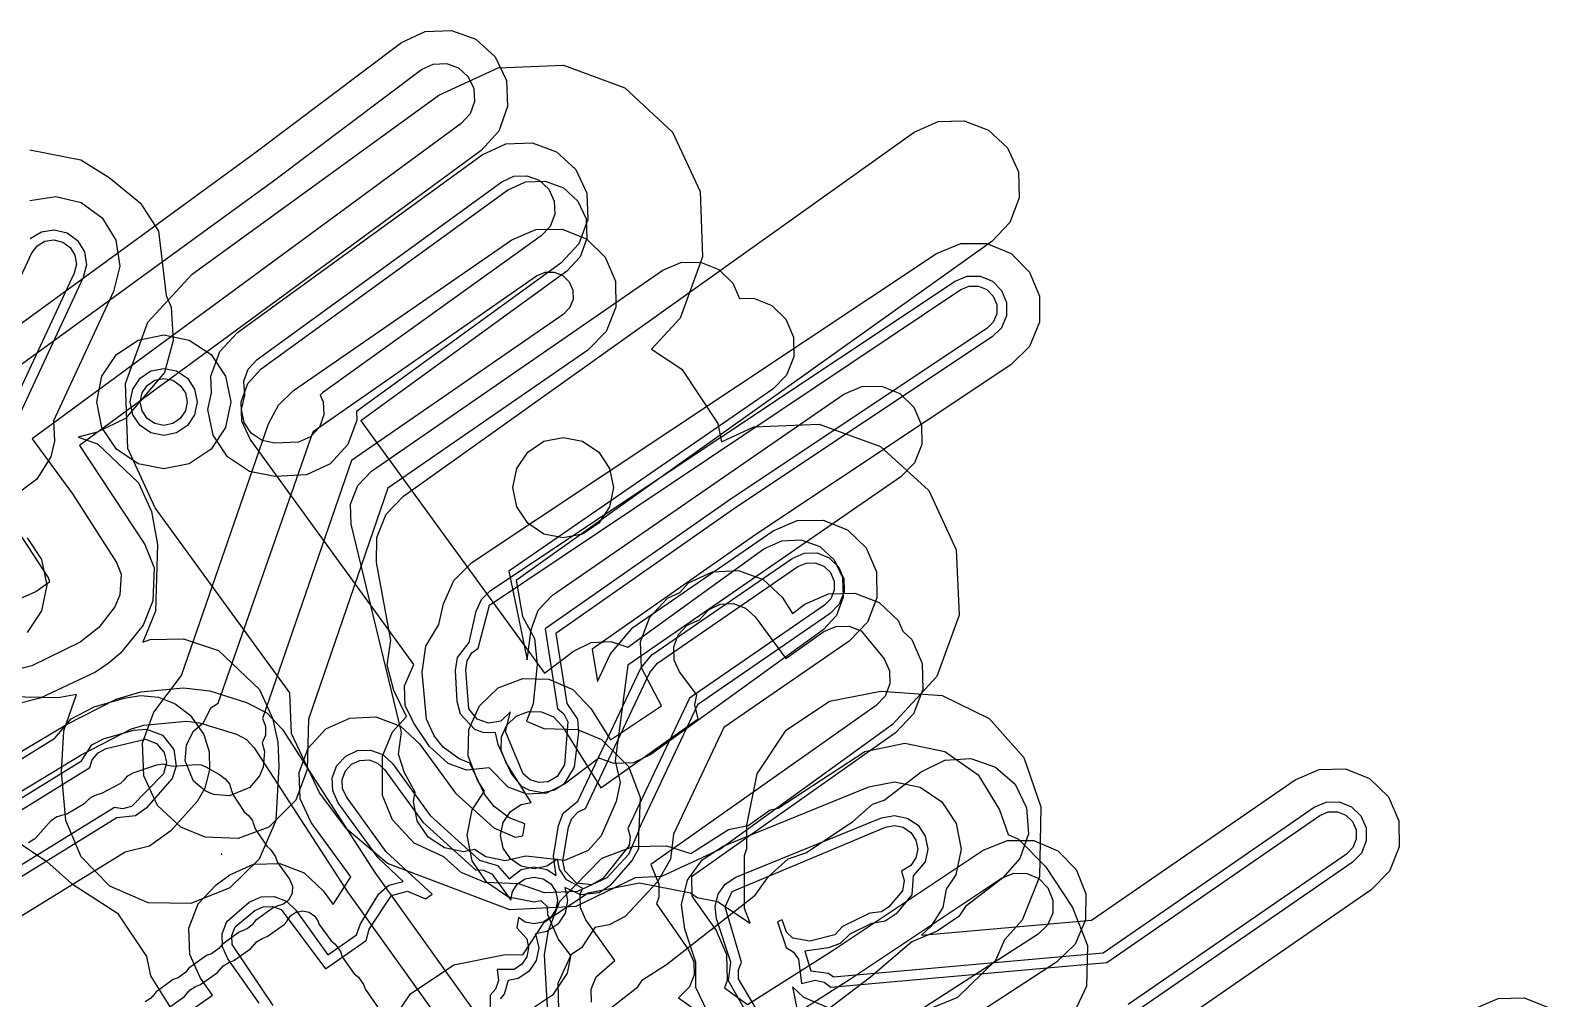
# Model space of a CAD drawing. Header units: metres. Extents: x 8738 to 9560, y -8972 to -7699.
# Drawn here: x 9507.84 to 9553.16, y -7727.92 to -7699.01 of the extents above; entities that cross this region are included whole.
import ezdxf

# ---------------------------------------------------------------- set-up
doc = ezdxf.new("R2010")
doc.units = ezdxf.units.M
for name, color, linetype in [('AI_GREENING_EXCLUSIONS', 1, 'Continuous'), ('AI_GREENING_LAWN', 82, 'Continuous'), ('AI_GREENING_REJECTED', 6, 'Continuous')]:
    doc.layers.add(name, color=color, linetype=linetype)

msp = doc.modelspace()

# ---------------------------------------------------------------- linework, layer by layer
at = {"layer": 'AI_GREENING_EXCLUSIONS'}
for points in [[(9505.418, -7709.314), (9514.499, -7702.692), (9518.918, -7699.373), (9519.625, -7699.042), (9520.404, -7699.006), (9521.138, -7699.271), (9521.715, -7699.797), (9522.046, -7700.503), (9522.082, -7701.282), (9521.817, -7702.016), (9521.291, -7702.593), (9509.308, -7711.404), (9511.251, -7714.359), (9511.531, -7715.056), (9511.489, -7716.045), (9511.199, -7716.769), (9510.528, -7717.61), (9510.16, -7717.919), (9509.777, -7718.172), (9508.132, -7718.955), (9505.722, -7719.56)], [(9506.355, -7709.851), (9515.092, -7703.498), (9519.511, -7700.178), (9519.865, -7700.012), (9520.254, -7699.994), (9520.621, -7700.127), (9520.91, -7700.39), (9521.076, -7700.743), (9521.094, -7701.133), (9520.961, -7701.5), (9520.698, -7701.788), (9507.893, -7711.203), (9509.093, -7712.847), (9510.41, -7714.899), (9510.55, -7715.248), (9510.506, -7715.86), (9510.361, -7716.222), (9509.884, -7716.845), (9509.325, -7717.28), (9507.879, -7717.987), (9504.518, -7718.832)], [(9507.816, -7702.576), (9509.345, -7702.87), (9510.186, -7703.402), (9511.126, -7704.164), (9511.666, -7704.999), (9511.894, -7706.92), (9512.042, -7707.275), (9512.104, -7708.268), (9511.837, -7709.226), (9510.674, -7710.594), (9509.832, -7711.009), (9509.263, -7711.156), (9509.842, -7711.359), (9511.066, -7712.517), (9511.451, -7713.373), (9511.634, -7714.363), (9511.568, -7716.354), (9511.198, -7717.283), (9511.41, -7717.203), (9512.404, -7717.177), (9513.454, -7717.529), (9514.678, -7718.687), (9515.063, -7719.543), (9515.219, -7720.262), (9515.258, -7720.979), (9515.164, -7722.606), (9514.666, -7723.756), (9513.789, -7724.611), (9512.623, -7725.081), (9511.354, -7725.064), (9510.204, -7724.566), (9509.349, -7723.689), (9508.896, -7722.606), (9508.763, -7721.152), (9508.831, -7719.93), (9509.213, -7718.845), (9508.666, -7718.943), (9506.67, -7718.897)], [(9507.824, -7704.083), (9508.595, -7703.963), (9509.353, -7704.148), (9509.983, -7704.609), (9510.388, -7705.276), (9510.507, -7706.047), (9510.323, -7706.805), (9508.528, -7710.663), (9508.561, -7711.275), (9508.444, -7711.747), (9508.028, -7712.407), (9507.549, -7712.767)], [(9507.833, -7705.225), (9508.166, -7705.022), (9508.552, -7704.962), (9508.931, -7705.055), (9509.246, -7705.285), (9509.449, -7705.619), (9509.508, -7706.004), (9509.416, -7706.383), (9507.461, -7710.585)], [(9506.7, -7708.191), (9507.875, -7705.666), (9508.036, -7705.446), (9508.269, -7705.304), (9508.539, -7705.262), (9508.805, -7705.327), (9509.025, -7705.488), (9509.167, -7705.722), (9509.209, -7705.992), (9509.144, -7706.257), (9507.124, -7710.598)], [(9509.593, -7730.395), (9513.27, -7727.816), (9512.914, -7727.315), (9512.595, -7726.603), (9512.572, -7725.823), (9512.85, -7725.094), (9513.385, -7724.526), (9513.789, -7724.23), (9514.501, -7723.911), (9515.281, -7723.888), (9516.01, -7724.166), (9516.578, -7724.701), (9516.873, -7725.116), (9517.399, -7724.288), (9516.219, -7722.664), (9515.892, -7721.955), (9515.861, -7721.175), (9516.131, -7720.443), (9516.661, -7719.87), (9517.37, -7719.543), (9518.15, -7719.513), (9518.882, -7719.783), (9519.455, -7720.313), (9520.524, -7721.784), (9521.675, -7722.826), (9522.305, -7723.105), (9522.538, -7723.059), (9522.599, -7722.707), (9522.126, -7722.524), (9521.686, -7722.191), (9521.392, -7721.818), (9520.957, -7720.894), (9520.633, -7720.766), (9520.163, -7720.417), (9519.887, -7720.073), (9519.663, -7719.582), (9519.533, -7718.17), (9519.646, -7717.398), (9520.032, -7716.753), (9520.173, -7716.129), (9520.476, -7715.434), (9521.016, -7714.902), (9534.889, -7705.667), (9535.61, -7705.369), (9536.391, -7705.371), (9537.111, -7705.671), (9537.662, -7706.223), (9537.959, -7706.945), (9537.958, -7707.725), (9537.658, -7708.446), (9537.105, -7708.996), (9529.492, -7714.064), (9524.611, -7717.489), (9524.762, -7718.454), (9525.15, -7717.631), (9525.823, -7716.838), (9530.006, -7713.952), (9530.722, -7713.643), (9531.503, -7713.631), (9532.228, -7713.919), (9532.788, -7714.463), (9533.097, -7715.179), (9533.109, -7715.959), (9532.821, -7716.685), (9532.277, -7717.245), (9528.538, -7719.824), (9527.035, -7723.013), (9526.943, -7723.759), (9526.558, -7724.438), (9525.589, -7725.472), (9525.11, -7725.722), (9524.691, -7725.804), (9524.288, -7726.406), (9523.968, -7726.62), (9523.859, -7727.168), (9523.425, -7727.817), (9522.885, -7728.178)], [(9507.069, -7716.183), (9508, -7715.765), (9508.421, -7715.462), (9508.37, -7715.332), (9507.04, -7713.31)], [(9507.74, -7714.161), (9508.174, -7714.81), (9508.326, -7715.575), (9508.174, -7716.34), (9507.74, -7716.989)], [(9514.669, -7728.056), (9513.729, -7726.735), (9513.57, -7726.379), (9513.558, -7725.989), (9513.697, -7725.625), (9514.368, -7725.045), (9514.724, -7724.885), (9515.114, -7724.874), (9515.479, -7725.013), (9515.763, -7725.281), (9516.715, -7726.62), (9517.576, -7726.016), (9517.692, -7725.695), (9518.242, -7724.794), (9518.537, -7724.54), (9518.968, -7724.422), (9518.219, -7723.716), (9517.028, -7722.076), (9516.864, -7721.722), (9516.849, -7721.332), (9516.984, -7720.966), (9517.249, -7720.679), (9517.603, -7720.516), (9517.993, -7720.5), (9518.359, -7720.636), (9518.646, -7720.9), (9519.776, -7722.456), (9521.245, -7723.785), (9521.786, -7723.948), (9522.127, -7724.344), (9522.491, -7724.068), (9522.874, -7723.992), (9523.257, -7724.068), (9523.528, -7724.249), (9523.448, -7723.671), (9523.606, -7722.75), (9523.745, -7722.386), (9524.183, -7722.027), (9526.055, -7718.057), (9526.391, -7717.661), (9530.574, -7714.775), (9530.932, -7714.621), (9531.322, -7714.615), (9531.685, -7714.759), (9531.965, -7715.03), (9532.119, -7715.389), (9532.125, -7715.779), (9531.981, -7716.141), (9531.71, -7716.421), (9527.749, -7719.154), (9525.992, -7722.88), (9525.993, -7723.446), (9525.801, -7723.785), (9525.141, -7724.547), (9524.816, -7724.763), (9524.265, -7724.825), (9523.795, -7724.605), (9523.874, -7724.992), (9523.798, -7725.375), (9523.581, -7725.699), (9523.257, -7725.916), (9522.911, -7725.985), (9523.011, -7726.403), (9522.935, -7726.786), (9522.718, -7727.11), (9522.394, -7727.327), (9522.103, -7727.385), (9521.981, -7727.79), (9521.86, -7727.929)], [(9523.614, -7728.244), (9523.597, -7727.464), (9523.971, -7726.641), (9523.594, -7726.14), (9523.28, -7725.426), (9523.274, -7725.179), (9523.082, -7725.005), (9522.874, -7725.046), (9522.109, -7724.894), (9521.46, -7724.46), (9521.026, -7723.811), (9520.874, -7723.046), (9521.026, -7722.281), (9521.394, -7721.731), (9521.183, -7721.399), (9520.903, -7720.67), (9520.923, -7719.89), (9521.24, -7719.177), (9521.805, -7718.639), (9522.534, -7718.359), (9523.314, -7718.379), (9524.027, -7718.696), (9524.565, -7719.261), (9525.155, -7720.196), (9526.673, -7719.179), (9526.082, -7718.043), (9526.053, -7717.264), (9526.324, -7716.532), (9526.855, -7715.96), (9527.222, -7715.792), (9527.487, -7715.502), (9528.195, -7715.173), (9528.974, -7715.14), (9529.707, -7715.407), (9530.282, -7715.935), (9530.588, -7716.425), (9530.951, -7716.147), (9531.664, -7715.83), (9532.444, -7715.811), (9533.172, -7716.091), (9533.738, -7716.629), (9533.878, -7716.945), (9534.145, -7717.198), (9534.461, -7717.912), (9534.481, -7718.692), (9534.201, -7719.42), (9533.663, -7719.985), (9527.568, -7724.285), (9527.582, -7724.86), (9528.305, -7725.892), (9528.619, -7726.606), (9528.636, -7727.386), (9528.553, -7727.601), (9529.241, -7728.103), (9531.771, -7726.494), (9536.283, -7723.489), (9537.007, -7723.198), (9537.787, -7723.206), (9538.505, -7723.513), (9539.051, -7724.07), (9539.342, -7724.794), (9539.333, -7725.575), (9539.027, -7726.293), (9538.469, -7726.838), (9533.406, -7730.144)], [(9524.59, -7728.027), (9524.582, -7727.637), (9524.723, -7727.273), (9525.284, -7726.787), (9524.413, -7725.566), (9524.256, -7725.209), (9524.247, -7724.819), (9524.321, -7724.627), (9523.844, -7724.38), (9523.627, -7724.056), (9523.569, -7723.761), (9523.257, -7723.97), (9522.874, -7724.046), (9522.491, -7723.97), (9522.167, -7723.753), (9521.95, -7723.429), (9521.874, -7723.046), (9521.95, -7722.663), (9522.167, -7722.339), (9522.491, -7722.122), (9522.787, -7722.063), (9522.029, -7720.864), (9521.889, -7720.5), (9521.898, -7720.11), (9522.057, -7719.754), (9522.34, -7719.485), (9522.704, -7719.345), (9523.094, -7719.354), (9523.45, -7719.513), (9523.719, -7719.796), (9524.867, -7721.625), (9527.768, -7719.571), (9527.668, -7719.153), (9527.727, -7718.856), (9527.218, -7718.166), (9527.055, -7717.812), (9527.04, -7717.422), (9527.176, -7717.056), (9527.441, -7716.77), (9527.81, -7716.607), (9528.078, -7716.309), (9528.432, -7716.145), (9528.821, -7716.128), (9529.188, -7716.262), (9529.475, -7716.526), (9530.386, -7717.769), (9531.527, -7716.964), (9531.884, -7716.806), (9532.274, -7716.796), (9532.638, -7716.936), (9533.327, -7717.775), (9533.486, -7718.131), (9533.496, -7718.521), (9533.355, -7718.886), (9533.087, -7719.168), (9526.358, -7723.914), (9526.593, -7724.506), (9526.602, -7724.896), (9526.525, -7725.094), (9527.486, -7726.465), (9527.643, -7726.823), (9527.652, -7727.213), (9527.51, -7727.576), (9527.182, -7727.899), (9529.196, -7729.32), (9532.317, -7727.331), (9536.83, -7724.326), (9537.192, -7724.181), (9537.582, -7724.185), (9537.941, -7724.338), (9538.214, -7724.617), (9538.359, -7724.979), (9538.355, -7725.369), (9538.202, -7725.728), (9537.923, -7726.001), (9523.533, -7735.27)], [(9507.239, -7720.728), (9508.918, -7719.742), (9510.395, -7718.976), (9511.136, -7718.759), (9512.409, -7718.644), (9513.192, -7718.729), (9514.289, -7719.076), (9514.894, -7719.389), (9515.359, -7719.887), (9518.119, -7724.153), (9522.447, -7730.206)], [(9518.312, -7729.076), (9519.18, -7727.779), (9520.477, -7726.911), (9522.008, -7726.607), (9522.534, -7726.613), (9523.188, -7725.635), (9524.485, -7724.767), (9526.016, -7724.463), (9527.547, -7724.767), (9527.746, -7724.901), (9528.349, -7725.02), (9529.323, -7725.671), (9529.151, -7725.231), (9529.151, -7723.647), (9529.224, -7723.443), (9529.224, -7722.739), (9529.528, -7721.208), (9530.396, -7719.911), (9531.693, -7719.043), (9533.224, -7718.739), (9535.051, -7718.872), (9536.455, -7719.554), (9537.491, -7720.721), (9538.001, -7722.196), (9537.96, -7724.286), (9537.44, -7725.582), (9536.913, -7726.169), (9536.645, -7726.781), (9535.516, -7727.894), (9534.014, -7728.51)], [(9505.125, -7722.271), (9508.565, -7720.142), (9509.05, -7719.567), (9509.743, -7719.208), (9510.64, -7718.948), (9511.12, -7718.871), (9511.657, -7718.923), (9512.161, -7719.118), (9512.61, -7719.455), (9513.013, -7720.034), (9513.17, -7720.551), (9513.184, -7721.091), (9513.044, -7721.635), (9512.817, -7722.04), (9512.028, -7722.914), (9511.397, -7723.372), (9510.665, -7723.546), (9507.423, -7725.546)], [(9507.549, -7721.742), (9509.378, -7720.629), (9510.856, -7719.863), (9511.226, -7719.755), (9512.499, -7719.64), (9512.89, -7719.683), (9513.987, -7720.03), (9514.29, -7720.186), (9514.522, -7720.435), (9517.303, -7724.73), (9522.214, -7731.606)], [(9523.3, -7728.703), (9523.184, -7726.614), (9523.301, -7725.887), (9523.64, -7725.012), (9524.899, -7723.733), (9525.83, -7723.382), (9526.825, -7723.356), (9526.825, -7723.356), (9527.551, -7723.586), (9528.674, -7722.873), (9529.267, -7722.75), (9529.925, -7722.286), (9530.16, -7722.237), (9532.743, -7720.539), (9533.937, -7720.291), (9535.131, -7720.539), (9536.128, -7721.242), (9536.763, -7722.284), (9537.027, -7723.024), (9537.336, -7723.159), (9538.135, -7723.974), (9538.946, -7725.202), (9539.397, -7726.335), (9539.36, -7727.554), (9538.841, -7728.658)], [(9515.088, -7728.128), (9513.862, -7726.312), (9513.854, -7726.039), (9513.951, -7725.784), (9514.542, -7725.29), (9514.791, -7725.178), (9515.064, -7725.17), (9515.319, -7725.267), (9516.643, -7727.037), (9517.86, -7726.184), (9517.949, -7725.85), (9518.614, -7724.847), (9519.098, -7724.713), (9519.634, -7724.939), (9519.832, -7724.8), (9518.462, -7723.539), (9517.27, -7721.9), (9517.156, -7721.652), (9517.145, -7721.379), (9517.24, -7721.122), (9517.425, -7720.922), (9517.673, -7720.808), (9517.946, -7720.797), (9518.203, -7720.891), (9518.403, -7721.077), (9519.552, -7722.658), (9521.12, -7724.077), (9521.364, -7724.083), (9521.614, -7724.194), (9522.176, -7724.982), (9522.227, -7724.724), (9522.379, -7724.497), (9522.606, -7724.345), (9522.874, -7724.292), (9523.142, -7724.345), (9523.369, -7724.497), (9523.521, -7724.724), (9523.574, -7724.992), (9523.521, -7725.26), (9523.369, -7725.487), (9523.142, -7725.639), (9522.874, -7725.692), (9522.606, -7725.639), (9522.405, -7725.504), (9522.359, -7725.81), (9522.658, -7726.135), (9522.711, -7726.403), (9522.658, -7726.671), (9522.506, -7726.898), (9522.279, -7727.05), (9521.775, -7727.056), (9521.808, -7727.381), (9521.721, -7727.64), (9521.56, -7727.824), (9521.504, -7736.046)], [(9524.786, -7728.498), (9525.969, -7727.573), (9526.107, -7727.367), (9526.821, -7726.908), (9529.473, -7724.836), (9529.873, -7724.275), (9530.453, -7723.754), (9530.981, -7723.567), (9532.375, -7722.646), (9532.975, -7722.115), (9533.321, -7721.998), (9534.429, -7721.15), (9535.13, -7720.806), (9535.909, -7720.757), (9536.647, -7721.009), (9537.233, -7721.524), (9537.577, -7722.225), (9537.627, -7723.003), (9537.375, -7723.742), (9536.859, -7724.328), (9535.752, -7725.174), (9535.55, -7725.476), (9534.901, -7725.908), (9534.152, -7726.229), (9532.919, -7727.279), (9529.545, -7729.856)], [(9524.786, -7728.498), (9525.969, -7727.573), (9526.107, -7727.367), (9526.821, -7726.908), (9529.473, -7724.836), (9529.873, -7724.275), (9530.453, -7723.754), (9530.981, -7723.567), (9532.375, -7722.646), (9532.975, -7722.115), (9533.321, -7721.998), (9534.429, -7721.15), (9535.13, -7720.806), (9535.909, -7720.757), (9536.647, -7721.009), (9537.233, -7721.524), (9537.577, -7722.225), (9537.627, -7723.003), (9537.375, -7723.742), (9536.859, -7724.328), (9535.752, -7725.174), (9535.55, -7725.476), (9534.901, -7725.908), (9534.152, -7726.229), (9532.919, -7727.279), (9529.545, -7729.856)], [(9528.168, -7728.564), (9527.698, -7727.588), (9527.698, -7726.836), (9527.374, -7725.853), (9527.276, -7725.112), (9527.457, -7724.388), (9527.891, -7723.78), (9528.518, -7723.374), (9532.868, -7721.6), (9533.635, -7721.452), (9534.399, -7721.608), (9535.046, -7722.045), (9535.476, -7722.696), (9535.624, -7723.463), (9535.467, -7724.227), (9535.179, -7724.653), (9535.07, -7725.204), (9534.713, -7725.772), (9534.433, -7726.033), (9539.512, -7725.581), (9545.593, -7721.386), (9546.31, -7721.077), (9547.09, -7721.065), (9547.815, -7721.353), (9548.375, -7721.896), (9548.684, -7722.613), (9548.696, -7723.393), (9548.408, -7724.118), (9547.865, -7724.678), (9541.35, -7729.173)], [(9529.171, -7728.265), (9528.679, -7727.393), (9528.749, -7726.832), (9528.323, -7725.539), (9528.275, -7725.169), (9528.365, -7724.807), (9528.582, -7724.503), (9528.895, -7724.3), (9533.246, -7722.526), (9533.629, -7722.452), (9534.011, -7722.53), (9534.335, -7722.748), (9534.55, -7723.074), (9534.624, -7723.457), (9534.546, -7723.839), (9534.187, -7724.255), (9534.146, -7724.822), (9533.679, -7725.396), (9533.355, -7725.613), (9532.943, -7725.683), (9532.294, -7725.996), (9532.006, -7726.277), (9531.665, -7726.409), (9530.959, -7726.506), (9531.138, -7727.098), (9531.657, -7727.163), (9531.807, -7727.271), (9539.863, -7726.554), (9546.161, -7722.209), (9546.519, -7722.054), (9546.909, -7722.048), (9547.272, -7722.192), (9547.552, -7722.464), (9547.707, -7722.822), (9547.712, -7723.213), (9547.568, -7723.575), (9547.297, -7723.855), (9540.782, -7728.349)], [(9529.495, -7728.209), (9528.973, -7727.334), (9528.973, -7727.061), (9529.066, -7726.835), (9528.574, -7725.186), (9528.789, -7724.72), (9533.359, -7722.804), (9533.628, -7722.752), (9533.895, -7722.806), (9534.121, -7722.959), (9534.272, -7723.187), (9534.324, -7723.456), (9534.269, -7723.723), (9534.116, -7723.949), (9533.841, -7724.119), (9533.921, -7724.4), (9533.869, -7724.707), (9533.467, -7725.184), (9533.24, -7725.336), (9532.894, -7725.374), (9532.079, -7725.766), (9531.848, -7726.022), (9531.1, -7726.211), (9530.597, -7726.116), (9530.406, -7725.939), (9530.283, -7725.57), (9530.142, -7725.628), (9530.396, -7726.397), (9530.605, -7726.523), (9530.768, -7726.742), (9530.856, -7727.472), (9531.267, -7727.375), (9531.533, -7727.437), (9531.732, -7727.579), (9539.968, -7726.845), (9546.331, -7722.456), (9546.582, -7722.348), (9546.855, -7722.344), (9547.109, -7722.444), (9547.305, -7722.635), (9547.413, -7722.885), (9547.417, -7723.158), (9547.317, -7723.412), (9547.126, -7723.608), (9540.612, -7728.103)], [(9507.445, -7723.235), (9508.326, -7723.832), (9509.06, -7724.486), (9510.438, -7725.37), (9511.306, -7726.667), (9511.421, -7727.248), (9512.018, -7728.196)], [(9532.372, -7728.498), (9530.928, -7727.894), (9530.591, -7727.572), (9530.818, -7728.716)], [(9550.936, -7728.225), (9551.653, -7727.916), (9552.433, -7727.904), (9553.158, -7728.192)]]:
    msp.add_lwpolyline(points, dxfattribs=at)
for points in [[(9523.747, -7700.05), (9525.578, -7700.725), (9527.01, -7702.049), (9527.827, -7703.821), (9527.904, -7705.77), (9527.229, -7707.6), (9526.375, -7708.524), (9527.279, -7709.128), (9528.363, -7710.75), (9528.471, -7711.295), (9529.435, -7710.846), (9531.384, -7710.763), (9533.217, -7711.432), (9534.654, -7712.751), (9535.477, -7714.52), (9535.56, -7716.469), (9534.892, -7718.302), (9533.572, -7719.739), (9528.415, -7723.472), (9526.676, -7724.278), (9525.89, -7724.315), (9524.12, -7725.172), (9522.145, -7725.277), (9518.493, -7723.893), (9517.28, -7722.867), (9516.463, -7721.779), (9515.631, -7720.004), (9515.578, -7718.794), (9511.565, -7713.271), (9510.748, -7711.499), (9510.672, -7709.55), (9511.347, -7707.72), (9512.671, -7706.287), (9520.026, -7700.943), (9521.798, -7700.126), (9523.747, -7700.05)], [(9518.349, -7721.861), (9518.349, -7720.681), (9518.651, -7719.958), (9519.061, -7719.497), (9518.686, -7718.721), (9518.49, -7717.966), (9518.594, -7717.221), (9518.173, -7714.902), (9518.18, -7714.153), (9518.462, -7713.458), (9518.98, -7712.917), (9534.22, -7702.051), (9534.931, -7701.731), (9535.711, -7701.707), (9536.441, -7701.984), (9537.009, -7702.518), (9537.33, -7703.23), (9537.353, -7704.01), (9537.077, -7704.74), (9536.542, -7705.308), (9522.336, -7715.437), (9522.53, -7716.507), (9522.889, -7717.168), (9522.97, -7717.944), (9522.848, -7719.115), (9522.651, -7719.638), (9523.16, -7719.852), (9524.166, -7719.887), (9524.889, -7720.189), (9525.695, -7720.995), (9526.036, -7721.912), (9525.997, -7722.898), (9525.695, -7723.621), (9525.048, -7724.32), (9524.166, -7724.729), (9523.18, -7724.768), (9522.422, -7724.493), (9521.416, -7724.458), (9520.693, -7724.156), (9520.176, -7723.691), (9519.298, -7723.283), (9518.651, -7722.584), (9518.349, -7721.861)], [(9524.476, -7704.65), (9524.206, -7705.382), (9523.676, -7705.955), (9517.575, -7710.387), (9517.585, -7710.645), (9517.315, -7711.377), (9516.786, -7711.95), (9516.077, -7712.277), (9515.139, -7712.332), (9514.374, -7712.18), (9513.725, -7711.746), (9513.291, -7711.097), (9513.139, -7710.332), (9513.239, -7709.827), (9513.22, -7709.332), (9513.49, -7708.599), (9514.02, -7708.026), (9521.325, -7702.719), (9522.033, -7702.392), (9522.813, -7702.362), (9523.545, -7702.632), (9524.118, -7703.161), (9524.445, -7703.87), (9524.476, -7704.65)], [(9524.179, -7704.106), (9524.424, -7704.638), (9524.447, -7705.223), (9524.244, -7705.772), (9523.847, -7706.202), (9517.705, -7710.664), (9523.187, -7718.208), (9524.054, -7717.549), (9524.579, -7717.293), (9525.161, -7717.256), (9525.675, -7717.432), (9529.733, -7714.493), (9530.264, -7714.247), (9530.849, -7714.222), (9531.399, -7714.422), (9531.83, -7714.818), (9532.077, -7715.349), (9532.102, -7715.933), (9531.901, -7716.483), (9531.505, -7716.914), (9526.363, -7720.637), (9525.841, -7720.879), (9525.266, -7720.906), (9524.807, -7720.745), (9523.782, -7721.524), (9523.248, -7721.783), (9522.655, -7721.814), (9522.097, -7721.613), (9521.528, -7721.029), (9520.852, -7721.097), (9520.305, -7720.898), (9519.755, -7720.392), (9519.279, -7719.7), (9519.029, -7719.167), (9519.004, -7718.58), (9519.285, -7717.942), (9514.396, -7711.214), (9514.151, -7710.682), (9514.128, -7710.097), (9514.331, -7709.548), (9514.728, -7709.118), (9522.084, -7703.774), (9522.615, -7703.529), (9523.2, -7703.506), (9523.749, -7703.709), (9524.179, -7704.106)], [(9523.353, -7704.859), (9523.088, -7705.146), (9516.553, -7709.833), (9516.491, -7709.9), (9516.582, -7710.099), (9516.598, -7710.488), (9516.463, -7710.854), (9516.198, -7711.141), (9515.843, -7711.304), (9515.139, -7711.332), (9514.756, -7711.256), (9514.432, -7711.039), (9514.215, -7710.715), (9514.139, -7710.332), (9514.239, -7709.913), (9514.208, -7709.488), (9514.343, -7709.122), (9514.608, -7708.835), (9521.913, -7703.528), (9522.267, -7703.365), (9522.657, -7703.349), (9523.023, -7703.484), (9523.309, -7703.749), (9523.473, -7704.104), (9523.488, -7704.493), (9523.353, -7704.859)], [(9511.521, -7719.369), (9512.353, -7718.275), (9514.941, -7710.757), (9515.239, -7710.199), (9515.696, -7709.762), (9522.211, -7705.267), (9522.927, -7704.958), (9523.708, -7704.947), (9524.433, -7705.234), (9524.993, -7705.778), (9525.302, -7706.494), (9525.314, -7707.275), (9525.026, -7708), (9524.482, -7708.56), (9518.509, -7712.681), (9516.136, -7719.577), (9516.1, -7721.078), (9515.759, -7721.995), (9514.953, -7722.801), (9514.036, -7723.142), (9513.05, -7723.103), (9512.327, -7722.801), (9511.628, -7722.154), (9511.219, -7721.272), (9511.18, -7720.286), (9511.521, -7719.369)], [(9517.607, -7712.601), (9518.021, -7712.17), (9526.718, -7706.171), (9527.255, -7705.939), (9527.84, -7705.93), (9528.384, -7706.146), (9528.804, -7706.554), (9529.003, -7707.015), (9529.422, -7707.009), (9529.966, -7707.225), (9530.386, -7707.632), (9530.618, -7708.17), (9530.627, -7708.755), (9530.411, -7709.299), (9530.003, -7709.719), (9522.124, -7715.154), (9522.668, -7717.805), (9522.789, -7716.907), (9522.997, -7716.322), (9523.424, -7715.872), (9532.121, -7709.873), (9532.658, -7709.641), (9533.243, -7709.632), (9533.787, -7709.848), (9534.207, -7710.256), (9534.439, -7710.793), (9534.448, -7711.378), (9534.232, -7711.922), (9533.824, -7712.342), (9525.674, -7717.965), (9525.29, -7720.82), (9525.444, -7721.467), (9525.323, -7722.04), (9524.873, -7723.062), (9524.486, -7723.501), (9523.781, -7723.794), (9522.622, -7723.666), (9522.006, -7723.808), (9521.432, -7723.694), (9521.099, -7723.472), (9520.77, -7723.537), (9520.196, -7723.423), (9519.709, -7723.098), (9519.384, -7722.611), (9519.27, -7722.037), (9519.325, -7721.759), (9519.005, -7721.184), (9518.826, -7720.627), (9518.913, -7719.967), (9517.415, -7713.756), (9517.393, -7713.159), (9517.607, -7712.601)], [(9512.706, -7719.937), (9513.007, -7719.673), (9513.232, -7719.226), (9513.443, -7719.102), (9516.274, -7710.985), (9522.949, -7706.338), (9523.2, -7706.229), (9523.473, -7706.225), (9523.727, -7706.326), (9523.923, -7706.516), (9524.031, -7706.767), (9524.035, -7707.04), (9523.934, -7707.294), (9523.744, -7707.49), (9517.419, -7711.854), (9514.767, -7719.558), (9514.858, -7719.785), (9514.854, -7720.058), (9514.758, -7720.281), (9514.826, -7720.543), (9514.787, -7721.015), (9514.681, -7721.268), (9514.385, -7721.616), (9513.779, -7721.868), (9513.307, -7721.829), (9513.054, -7721.723), (9512.706, -7721.427), (9512.454, -7720.821), (9512.493, -7720.349), (9512.706, -7719.937)], [(9521.105, -7719.884), (9520.673, -7719.431), (9520.578, -7719.053), (9520.531, -7718.12), (9520.588, -7717.734), (9520.937, -7717.289), (9521.148, -7716.348), (9521.3, -7716.001), (9521.57, -7715.735), (9535.443, -7706.499), (9535.804, -7706.35), (9536.194, -7706.351), (9536.554, -7706.501), (9536.83, -7706.777), (9536.978, -7707.138), (9536.978, -7707.528), (9536.828, -7707.889), (9536.551, -7708.164), (9528.925, -7713.241), (9523.526, -7717.022), (9523.852, -7719.109), (9524.17, -7719.576), (9524.202, -7719.965), (9524.072, -7721.013), (9523.759, -7721.517), (9523.483, -7721.701), (9523.133, -7721.777), (9522.748, -7721.713), (9522.511, -7721.585), (9522.189, -7721.19), (9521.804, -7720.339), (9521.721, -7719.988), (9521.358, -7719.979), (9521.105, -7719.884)], [(9520.93, -7719.271), (9520.831, -7718.105), (9520.871, -7717.835), (9521.011, -7717.601), (9521.207, -7717.455), (9521.547, -7716.171), (9535.609, -7706.749), (9535.862, -7706.645), (9536.135, -7706.645), (9536.387, -7706.75), (9536.58, -7706.944), (9536.684, -7707.196), (9536.683, -7707.469), (9536.579, -7707.721), (9536.385, -7707.914), (9528.755, -7712.994), (9523.201, -7716.882), (9523.571, -7719.257), (9523.757, -7719.415), (9523.882, -7719.658), (9523.78, -7720.942), (9523.561, -7721.295), (9523.291, -7721.45), (9523.019, -7721.472), (9522.759, -7721.388), (9522.551, -7721.211), (9522.015, -7719.95), (9522.171, -7719.362), (9521.877, -7719.635), (9521.508, -7719.7), (9521.174, -7719.575), (9520.93, -7719.271)], [(9511.052, -7711.951), (9510.403, -7711.517), (9509.969, -7710.868), (9509.817, -7710.103), (9509.969, -7709.338), (9510.403, -7708.689), (9511.052, -7708.255), (9511.817, -7708.103), (9512.582, -7708.255), (9513.231, -7708.689), (9513.665, -7709.338), (9513.817, -7710.103), (9513.665, -7710.868), (9513.231, -7711.517), (9512.582, -7711.951), (9511.817, -7712.103), (9511.052, -7711.951)], [(9511.11, -7710.81), (9510.893, -7710.486), (9510.817, -7710.103), (9510.893, -7709.72), (9511.11, -7709.396), (9511.434, -7709.179), (9511.817, -7709.103), (9512.2, -7709.179), (9512.524, -7709.396), (9512.741, -7709.72), (9512.817, -7710.103), (9512.741, -7710.486), (9512.524, -7710.81), (9512.2, -7711.027), (9511.817, -7711.103), (9511.434, -7711.027), (9511.11, -7710.81)], [(9511.17, -7710.371), (9511.117, -7710.103), (9511.17, -7709.835), (9511.322, -7709.608), (9511.549, -7709.456), (9511.817, -7709.403), (9512.085, -7709.456), (9512.312, -7709.608), (9512.464, -7709.835), (9512.517, -7710.103), (9512.464, -7710.371), (9512.312, -7710.598), (9512.085, -7710.75), (9511.817, -7710.803), (9511.549, -7710.75), (9511.322, -7710.598), (9511.17, -7710.371)], [(9524.317, -7714.049), (9523.743, -7714.163), (9523.169, -7714.049), (9522.683, -7713.724), (9522.358, -7713.237), (9522.243, -7712.663), (9522.358, -7712.089), (9522.683, -7711.603), (9523.169, -7711.277), (9523.743, -7711.163), (9524.317, -7711.277), (9524.804, -7711.603), (9525.129, -7712.089), (9525.243, -7712.663), (9525.129, -7713.237), (9524.804, -7713.724), (9524.317, -7714.049)], [(9526.562, -7717.908), (9530.744, -7715.022), (9530.995, -7714.914), (9531.268, -7714.91), (9531.522, -7715.011), (9531.718, -7715.201), (9531.826, -7715.452), (9531.83, -7715.725), (9531.729, -7715.979), (9531.539, -7716.175), (9527.512, -7718.953), (9525.676, -7722.845), (9525.742, -7723.081), (9525.708, -7723.352), (9524.929, -7724.335), (9524.588, -7724.522), (9524.135, -7724.473), (9523.787, -7724.107), (9523.734, -7723.806), (9523.901, -7722.801), (9523.999, -7722.546), (9524.187, -7722.347), (9524.41, -7722.248), (9526.326, -7718.185), (9526.562, -7717.908)], [(9512.072, -7721.352), (9511.295, -7722.234), (9510.979, -7722.463), (9510.417, -7722.525), (9506.865, -7724.716), (9503.144, -7727.437), (9502.79, -7727.601), (9502.4, -7727.618), (9502.034, -7727.484), (9501.746, -7727.22), (9501.582, -7726.866), (9501.565, -7726.477), (9501.699, -7726.11), (9501.963, -7725.823), (9505.781, -7723.034), (9509.367, -7720.822), (9509.674, -7720.348), (9510.021, -7720.168), (9510.918, -7719.909), (9511.307, -7719.875), (9511.781, -7720.058), (9512.12, -7720.486), (9512.19, -7720.98), (9512.072, -7721.352)], [(9511.809, -7721.207), (9510.854, -7722.19), (9510.588, -7722.254), (9510.347, -7722.215), (9506.697, -7724.466), (9502.967, -7727.195), (9502.719, -7727.31), (9502.446, -7727.322), (9502.19, -7727.228), (9501.989, -7727.043), (9501.873, -7726.795), (9501.862, -7726.523), (9501.956, -7726.266), (9502.14, -7726.065), (9505.939, -7723.289), (9509.612, -7721.024), (9509.686, -7720.791), (9509.862, -7720.582), (9510.104, -7720.456), (9511.274, -7720.173), (9511.606, -7720.302), (9511.832, -7720.577), (9511.896, -7720.869), (9511.809, -7721.207)]]:
    msp.add_lwpolyline(points, close=True, dxfattribs=at)
at = {"layer": 'AI_GREENING_LAWN'}
for points in [[(9507.777, -7723.266), (9507.937, -7723.161), (9507.969, -7723.147), (9507.997, -7723.124), (9508.453, -7722.608), (9508.625, -7722.482), (9508.73, -7722.46), (9508.73, -7722.46), (9508.729, -7722.456), (9508.921, -7722.405), (9509.459, -7722.089), (9509.589, -7721.961), (9509.594, -7721.966), (9509.649, -7721.906), (9509.827, -7721.824), (9509.972, -7721.789), (9510.536, -7721.492), (9510.631, -7721.403), (9510.636, -7721.395), (9510.75, -7721.266), (9510.901, -7721.183), (9511.613, -7720.94), (9511.805, -7720.914), (9511.94, -7720.949), (9512.105, -7720.981), (9512.793, -7720.933), (9512.939, -7720.944), (9513.076, -7720.998), (9513.463, -7721.219), (9513.521, -7721.258), (9513.648, -7721.357), (9513.781, -7721.513), (9513.84, -7721.708), (9513.84, -7721.712), (9513.88, -7721.826), (9514.222, -7722.347), (9514.347, -7722.455), (9514.463, -7722.605), (9514.485, -7722.679), (9514.491, -7722.677), (9514.551, -7722.85), (9514.894, -7723.371), (9515.015, -7723.477), (9515.159, -7723.691), (9515.216, -7723.856), (9515.576, -7724.357), (9515.662, -7724.563), (9515.651, -7724.787), (9515.543, -7724.982), (9515.527, -7725), (9515.377, -7725.114), (9515.227, -7725.156), (9515.082, -7725.209), (9514.558, -7725.588), (9514.454, -7725.717), (9514.309, -7725.84), (9514.237, -7725.864), (9514.239, -7725.87), (9514.069, -7725.938), (9513.564, -7726.304), (9513.464, -7726.429), (9513.247, -7726.586), (9513.096, -7726.641), (9512.571, -7727.019), (9512.471, -7727.145), (9512.253, -7727.302), (9512.103, -7727.357), (9511.596, -7727.721), (9511.478, -7727.86), (9511.473, -7727.856), (9511.427, -7727.917), (9511.265, -7728.016)], [(9511.927, -7728.22), (9512.434, -7727.856), (9512.551, -7727.717), (9512.556, -7727.721), (9512.603, -7727.659), (9512.765, -7727.561), (9512.92, -7727.504), (9513.427, -7727.14), (9513.545, -7727.001), (9513.55, -7727.005), (9513.596, -7726.944), (9513.758, -7726.845), (9513.913, -7726.788), (9514.42, -7726.424), (9514.538, -7726.285), (9514.543, -7726.289), (9514.589, -7726.228), (9514.752, -7726.129), (9514.907, -7726.072), (9515.413, -7725.709), (9515.491, -7725.616), (9515.504, -7725.59), (9515.612, -7725.443), (9515.766, -7725.345), (9515.777, -7725.341), (9515.97, -7725.305), (9516.163, -7725.346), (9516.324, -7725.458), (9516.43, -7725.624), (9516.462, -7725.707), (9516.812, -7726.199), (9516.936, -7726.301), (9517.091, -7726.519), (9517.145, -7726.671), (9517.507, -7727.183), (9517.632, -7727.285), (9517.786, -7727.503), (9517.84, -7727.654), (9518.203, -7728.167)]]:
    msp.add_lwpolyline(points, dxfattribs=at)
at = {"layer": 'AI_GREENING_REJECTED'}
msp.add_point((9513.54, -7723.61), dxfattribs=at)

doc.saveas('drawing.dxf')
